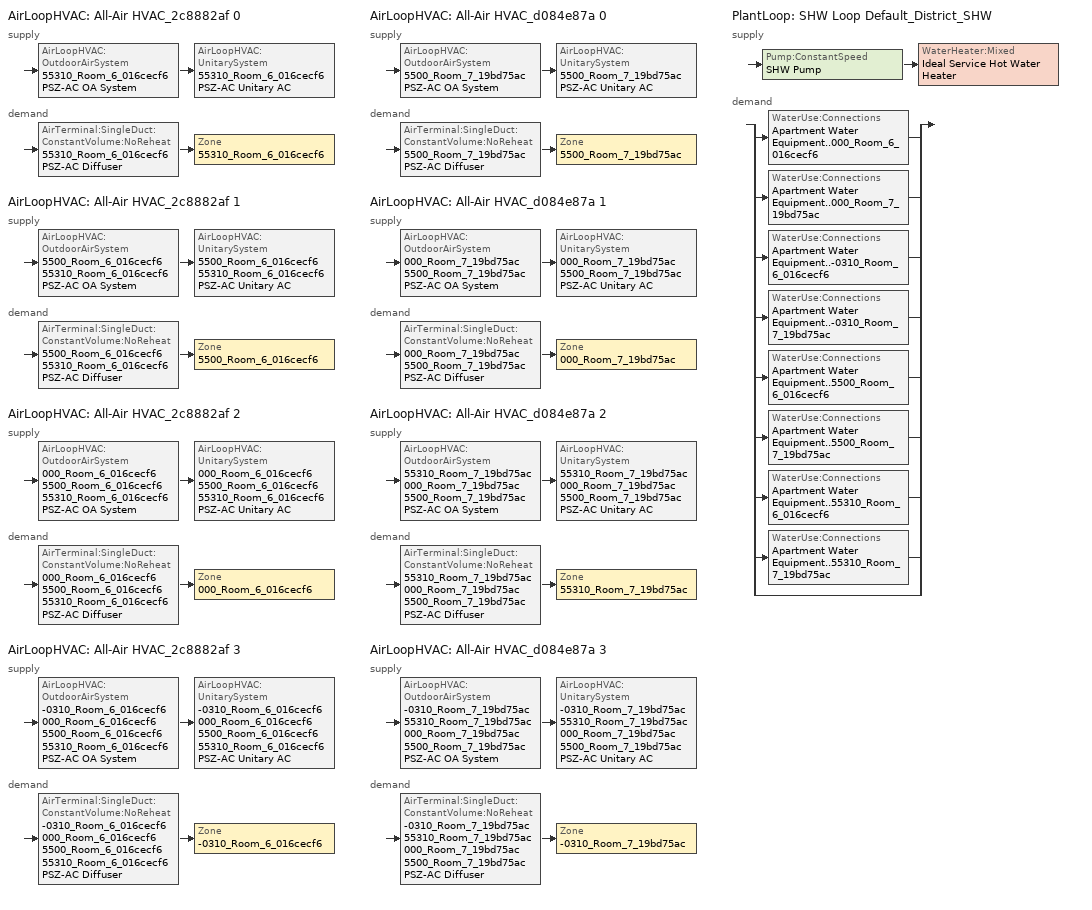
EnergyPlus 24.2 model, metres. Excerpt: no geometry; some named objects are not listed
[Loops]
AirLoopHVAC 'All-Air HVAC_2c8882af 0'
 supply: AirLoopHVAC:OutdoorAirSystem '55310_Room_6_016cecf6 PSZ-AC OA System' > AirLoopHVAC:UnitarySystem '55310_Room_6_016cecf6 PSZ-AC Unitary AC'
 demand: AirTerminal:SingleDuct:ConstantVolume:NoReheat '55310_Room_6_016cecf6 PSZ-AC Diffuser' > Zone '55310_Room_6_016cecf6'
AirLoopHVAC 'All-Air HVAC_2c8882af 1'
 supply: AirLoopHVAC:OutdoorAirSystem '5500_Room_6_016cecf6 55310_Room_6_016cecf6 PSZ-AC OA System' > AirLoopHVAC:UnitarySystem '5500_Room_6_016cecf6 55310_Room_6_016cecf6 PSZ-AC Unitary AC'
 demand: AirTerminal:SingleDuct:ConstantVolume:NoReheat '5500_Room_6_016cecf6 55310_Room_6_016cecf6 PSZ-AC Diffuser' > Zone '5500_Room_6_016cecf6'
AirLoopHVAC 'All-Air HVAC_2c8882af 2'
 supply: AirLoopHVAC:OutdoorAirSystem '000_Room_6_016cecf6 5500_Room_6_016cecf6 55310_Room_6_016cecf6 PSZ-AC OA System' > AirLoopHVAC:UnitarySystem '000_Room_6_016cecf6 5500_Room_6_016cecf6 55310_Room_6_016cecf6 PSZ-AC Unitary AC'
 demand: AirTerminal:SingleDuct:ConstantVolume:NoReheat '000_Room_6_016cecf6 5500_Room_6_016cecf6 55310_Room_6_016cecf6 PSZ-AC Diffuser' > Zone '000_Room_6_016cecf6'
AirLoopHVAC 'All-Air HVAC_2c8882af 3'
 supply: AirLoopHVAC:OutdoorAirSystem '-0310_Room_6_016cecf6 000_Room_6_016cecf6 5500_Room_6_016cecf6 55310_Room_6_016cecf6 PSZ-AC OA System' > AirLoopHVAC:UnitarySystem '-0310_Room_6_016cecf6 000_Room_6_016cecf6 5500_Room_6_016cecf6 55310_Room_6_016cecf6 PSZ-AC Unitary AC'
 demand: AirTerminal:SingleDuct:ConstantVolume:NoReheat '-0310_Room_6_016cecf6 000_Room_6_016cecf6 5500_Room_6_016cecf6 55310_Room_6_016cecf6 PSZ-AC Diffuser' > Zone '-0310_Room_6_016cecf6'
AirLoopHVAC 'All-Air HVAC_d084e87a 0'
 supply: AirLoopHVAC:OutdoorAirSystem '5500_Room_7_19bd75ac PSZ-AC OA System' > AirLoopHVAC:UnitarySystem '5500_Room_7_19bd75ac PSZ-AC Unitary AC'
 demand: AirTerminal:SingleDuct:ConstantVolume:NoReheat '5500_Room_7_19bd75ac PSZ-AC Diffuser' > Zone '5500_Room_7_19bd75ac'
AirLoopHVAC 'All-Air HVAC_d084e87a 1'
 supply: AirLoopHVAC:OutdoorAirSystem '000_Room_7_19bd75ac 5500_Room_7_19bd75ac PSZ-AC OA System' > AirLoopHVAC:UnitarySystem '000_Room_7_19bd75ac 5500_Room_7_19bd75ac PSZ-AC Unitary AC'
 demand: AirTerminal:SingleDuct:ConstantVolume:NoReheat '000_Room_7_19bd75ac 5500_Room_7_19bd75ac PSZ-AC Diffuser' > Zone '000_Room_7_19bd75ac'
AirLoopHVAC 'All-Air HVAC_d084e87a 2'
 supply: AirLoopHVAC:OutdoorAirSystem '55310_Room_7_19bd75ac 000_Room_7_19bd75ac 5500_Room_7_19bd75ac PSZ-AC OA System' > AirLoopHVAC:UnitarySystem '55310_Room_7_19bd75ac 000_Room_7_19bd75ac 5500_Room_7_19bd75ac PSZ-AC Unitary AC'
 demand: AirTerminal:SingleDuct:ConstantVolume:NoReheat '55310_Room_7_19bd75ac 000_Room_7_19bd75ac 5500_Room_7_19bd75ac PSZ-AC Diffuser' > Zone '55310_Room_7_19bd75ac'
AirLoopHVAC 'All-Air HVAC_d084e87a 3'
 supply: AirLoopHVAC:OutdoorAirSystem '-0310_Room_7_19bd75ac 55310_Room_7_19bd75ac 000_Room_7_19bd75ac 5500_Room_7_19bd75ac PSZ-AC OA System' > AirLoopHVAC:UnitarySystem '-0310_Room_7_19bd75ac 55310_Room_7_19bd75ac 000_Room_7_19bd75ac 5500_Room_7_19bd75ac PSZ-AC Unitary AC'
 demand: AirTerminal:SingleDuct:ConstantVolume:NoReheat '-0310_Room_7_19bd75ac 55310_Room_7_19bd75ac 000_Room_7_19bd75ac 5500_Room_7_19bd75ac PSZ-AC Diffuser' > Zone '-0310_Room_7_19bd75ac'
PlantLoop 'SHW Loop Default_District_SHW'
 supply: Pump:ConstantSpeed 'SHW Pump' > WaterHeater:Mixed 'Ideal Service Hot Water Heater'
 demand: split
  | WaterUse:Connections 'Apartment Water Equipment..000_Room_6_016cecf6'
  | WaterUse:Connections 'Apartment Water Equipment..000_Room_7_19bd75ac'
  | WaterUse:Connections 'Apartment Water Equipment..-0310_Room_6_016cecf6'
  | WaterUse:Connections 'Apartment Water Equipment..-0310_Room_7_19bd75ac'
  | WaterUse:Connections 'Apartment Water Equipment..5500_Room_6_016cecf6'
  | WaterUse:Connections 'Apartment Water Equipment..5500_Room_7_19bd75ac'
  | WaterUse:Connections 'Apartment Water Equipment..55310_Room_6_016cecf6'
  | WaterUse:Connections 'Apartment Water Equipment..55310_Room_7_19bd75ac'
  | bypass
[ZoneControl:Thermostat] Temperature Difference Between Cutout And Setpoint {deltaC}=0
Name | Zone or ZoneList | Control Type Schedule | Control 1
-0310_Room_6_016cecf6 Thermostat | -0310_Room_6_016cecf6 | -0310_Room_6_016cecf6 Thermostat Schedule | Setpoint_61d1de6b..-0310_Room_6_016cecf6
-0310_Room_7_19bd75ac Thermostat | -0310_Room_7_19bd75ac | -0310_Room_7_19bd75ac Thermostat Schedule | Setpoint_61d1de6b..-0310_Room_7_19bd75ac
000_Room_6_016cecf6 Thermostat | 000_Room_6_016cecf6 | 000_Room_6_016cecf6 Thermostat Schedule | Setpoint_61d1de6b..000_Room_6_016cecf6
000_Room_7_19bd75ac Thermostat | 000_Room_7_19bd75ac | 000_Room_7_19bd75ac Thermostat Schedule | Setpoint_61d1de6b..000_Room_7_19bd75ac
5500_Room_6_016cecf6 Thermostat | 5500_Room_6_016cecf6 | 5500_Room_6_016cecf6 Thermostat Schedule | Setpoint_61d1de6b..5500_Room_6_016cecf6
5500_Room_7_19bd75ac Thermostat | 5500_Room_7_19bd75ac | 5500_Room_7_19bd75ac Thermostat Schedule | Setpoint_61d1de6b..5500_Room_7_19bd75ac
55310_Room_6_016cecf6 Thermostat | 55310_Room_6_016cecf6 | 55310_Room_6_016cecf6 Thermostat Schedule | Setpoint_61d1de6b..55310_Room_6_016cecf6
55310_Room_7_19bd75ac Thermostat | 55310_Room_7_19bd75ac | 55310_Room_7_19bd75ac Thermostat Schedule | Setpoint_61d1de6b..55310_Room_7_19bd75ac
[ThermostatSetpoint:DualSetpoint] Heating Setpoint Temperature Schedule=17_heating_sch; Cooling Setpoint Temperature Schedule=17_cooling_sch
Setpoint_61d1de6b..-0310_Room_6_016cecf6; Setpoint_61d1de6b..-0310_Room_7_19bd75ac; Setpoint_61d1de6b..000_Room_6_016cecf6; Setpoint_61d1de6b..000_Room_7_19bd75ac; Setpoint_61d1de6b..5500_Room_6_016cecf6; Setpoint_61d1de6b..5500_Room_7_19bd75ac; Setpoint_61d1de6b..55310_Room_6_016cecf6; Setpoint_61d1de6b..55310_Room_7_19bd75ac
[AirTerminal:SingleDuct:ConstantVolume:NoReheat] Availability Schedule=Always On Discrete; Maximum Air Flow Rate {m3/s}=AutoSize
-0310_Room_6_016cecf6 000_Room_6_016cecf6 5500_Room_6_016cecf6 55310_Room_6_016cecf6 PSZ-AC Diffuser; -0310_Room_7_19bd75ac 55310_Room_7_19bd75ac 000_Room_7_19bd75ac 5500_Room_7_19bd75ac PSZ-AC Diffuser; 000_Room_6_016cecf6 5500_Room_6_016cecf6 55310_Room_6_016cecf6 PSZ-AC Diffuser; 000_Room_7_19bd75ac 5500_Room_7_19bd75ac PSZ-AC Diffuser; 5500_Room_6_016cecf6 55310_Room_6_016cecf6 PSZ-AC Diffuser; 5500_Room_7_19bd75ac PSZ-AC Diffuser; 55310_Room_6_016cecf6 PSZ-AC Diffuser; 55310_Room_7_19bd75ac 000_Room_7_19bd75ac 5500_Room_7_19bd75ac PSZ-AC Diffuser
[Zone equipment]
-0310_Room_6_016cecf6: -0310_Room_6_016cecf6 000_Room_6_016cecf6 5500_Room_6_016cecf6 55310_Room_6_016cecf6 PSZ-AC Diffuser
-0310_Room_7_19bd75ac: -0310_Room_7_19bd75ac 55310_Room_7_19bd75ac 000_Room_7_19bd75ac 5500_Room_7_19bd75ac PSZ-AC Diffuser
000_Room_6_016cecf6: 000_Room_6_016cecf6 5500_Room_6_016cecf6 55310_Room_6_016cecf6 PSZ-AC Diffuser
000_Room_7_19bd75ac: 000_Room_7_19bd75ac 5500_Room_7_19bd75ac PSZ-AC Diffuser
5500_Room_6_016cecf6: 5500_Room_6_016cecf6 55310_Room_6_016cecf6 PSZ-AC Diffuser
5500_Room_7_19bd75ac: 5500_Room_7_19bd75ac PSZ-AC Diffuser
55310_Room_6_016cecf6: 55310_Room_6_016cecf6 PSZ-AC Diffuser
55310_Room_7_19bd75ac: 55310_Room_7_19bd75ac 000_Room_7_19bd75ac 5500_Room_7_19bd75ac PSZ-AC Diffuser
[Sizing:Zone] Zone Cooling Design Supply Air Temperature Input Method=SupplyAirTemperature; Zone Cooling Design Supply Air Temperature {C}=12.7778; Zone Cooling Design Supply Air Temperature Difference {deltaC}=11.11; Zone Heating Design Supply Air Temperature Input Method=SupplyAirTemperature; Zone Heating Design Supply Air Temperature {C}=50; Zone Heating Design Supply Air Temperature Difference {deltaC}=11.11; Zone Cooling Design Supply Air Humidity Ratio {kgWater/kgDryAir}=0.0085; Zone Heating Design Supply Air Humidity Ratio {kgWater/kgDryAir}=0.008; Cooling Design Air Flow Method=DesignDay; Cooling Design Air Flow Rate {m3/s}=0; Cooling Minimum Air Flow per Zone Floor Area {m3/s-m2}=0.000762; Cooling Minimum Air Flow {m3/s}=0; Cooling Minimum Air Flow Fraction=0; Heating Design Air Flow Method=DesignDay; Heating Design Air Flow Rate {m3/s}=0; Heating Maximum Air Flow per Zone Floor Area {m3/s-m2}=0.002032; Heating Maximum Air Flow {m3/s}=0.141576; Heating Maximum Air Flow Fraction=0.3; Account for Dedicated Outdoor Air System=No; Zone Load Sizing Method=Sensible Load Only No Latent Load; Zone Latent Cooling Design Supply Air Humidity Ratio Input Method=HumidityRatioDifference; Zone Cooling Design Supply Air Humidity Ratio Difference {kgWater/kgDryAir}=0.005; Zone Latent Heating Design Supply Air Humidity Ratio Input Method=HumidityRatioDifference; Zone Humidification Design Supply Air Humidity Ratio Difference {kgWater/kgDryAir}=0.005; Type of Space Sum to Use=Coincident
Name | Design Specification Outdoor Air Object
-0310_Room_6_016cecf6 | -0310_Room_6_016cecf6 DSOA Space List
-0310_Room_7_19bd75ac | -0310_Room_7_19bd75ac DSOA Space List
000_Room_6_016cecf6 | 000_Room_6_016cecf6 DSOA Space List
000_Room_7_19bd75ac | 000_Room_7_19bd75ac DSOA Space List
5500_Room_6_016cecf6 | 5500_Room_6_016cecf6 DSOA Space List
5500_Room_7_19bd75ac | 5500_Room_7_19bd75ac DSOA Space List
55310_Room_6_016cecf6 | 55310_Room_6_016cecf6 DSOA Space List
55310_Room_7_19bd75ac | 55310_Room_7_19bd75ac DSOA Space List
[Controller:MechanicalVentilation] Availability Schedule=D_ResNatVentOnCZ01_Yr; Demand Controlled Ventilation=No; System Outdoor Air Method=ZoneSum; Design Specification Outdoor Air Object Name 1=Ventilation_d3ea02c9
Name | Zone or ZoneList Name 1
Controller Mechanical Ventilation 4 | -0310_Room_6_016cecf6
Controller Mechanical Ventilation 8 | -0310_Room_7_19bd75ac
Controller Mechanical Ventilation 3 | 000_Room_6_016cecf6
Controller Mechanical Ventilation 6 | 000_Room_7_19bd75ac
Controller Mechanical Ventilation 2 | 5500_Room_6_016cecf6
Controller Mechanical Ventilation 5 | 5500_Room_7_19bd75ac
Controller Mechanical Ventilation 1 | 55310_Room_6_016cecf6
Controller Mechanical Ventilation 7 | 55310_Room_7_19bd75ac
[DesignSpecification:OutdoorAir]
Ventilation_d3ea02c9: Outdoor Air Method=Sum; Outdoor Air Flow per Person {m3/s-person}=0; Outdoor Air Flow per Zone Floor Area {m3/s-m2}=0; Outdoor Air Flow per Zone {m3/s}=0.02831; Outdoor Air Flow Air Changes per Hour {1/hr}=0; Outdoor Air Schedule=D_ResNatVentOnCZ01_Yr
[DesignSpecification:OutdoorAir:SpaceList] Space Design Specification Outdoor Air Object Name 1=Ventilation_d3ea02c9
Name | Space Name 1
-0310_Room_6_016cecf6 DSOA Space List | -0310_Room_6_016cecf6_Space
-0310_Room_7_19bd75ac DSOA Space List | -0310_Room_7_19bd75ac_Space
000_Room_6_016cecf6 DSOA Space List | 000_Room_6_016cecf6_Space
000_Room_7_19bd75ac DSOA Space List | 000_Room_7_19bd75ac_Space
5500_Room_6_016cecf6 DSOA Space List | 5500_Room_6_016cecf6_Space
5500_Room_7_19bd75ac DSOA Space List | 5500_Room_7_19bd75ac_Space
55310_Room_6_016cecf6 DSOA Space List | 55310_Room_6_016cecf6_Space
55310_Room_7_19bd75ac DSOA Space List | 55310_Room_7_19bd75ac_Space
[AirLoopHVAC] Design Supply Air Flow Rate {m3/s}=AutoSize; Design Return Air Flow Fraction of Supply Air Flow=1
All-Air HVAC_2c8882af 0; All-Air HVAC_2c8882af 1; All-Air HVAC_2c8882af 2; All-Air HVAC_2c8882af 3; All-Air HVAC_d084e87a 0; All-Air HVAC_d084e87a 1; All-Air HVAC_d084e87a 2; All-Air HVAC_d084e87a 3
[Sizing:System] Type of Load to Size On=Sensible; Design Outdoor Air Flow Rate {m3/s}=Autosize; Central Heating Maximum System Air Flow Ratio=1; Preheat Design Temperature {C}=7.22222; Preheat Design Humidity Ratio {kgWater/kgDryAir}=0.008; Precool Design Temperature {C}=12.7778; Precool Design Humidity Ratio {kgWater/kgDryAir}=0.008; Central Cooling Design Supply Air Temperature {C}=12.7778; Central Heating Design Supply Air Temperature {C}=50; Type of Zone Sum to Use=Coincident; 100% Outdoor Air in Cooling=No; 100% Outdoor Air in Heating=No; Central Cooling Design Supply Air Humidity Ratio {kgWater/kgDryAir}=0.0085; Central Heating Design Supply Air Humidity Ratio {kgWater/kgDryAir}=0.008; Cooling Supply Air Flow Rate Method=DesignDay; Cooling Supply Air Flow Rate {m3/s}=0; Cooling Supply Air Flow Rate Per Floor Area {m3/s-m2}=0.00996765; Cooling Fraction of Autosized Cooling Supply Air Flow Rate=1; Cooling Supply Air Flow Rate Per Unit Cooling Capacity {m3/s-W}=3.94755e-05; Heating Supply Air Flow Rate Method=DesignDay; Heating Supply Air Flow Rate {m3/s}=0; Heating Supply Air Flow Rate Per Floor Area {m3/s-m2}=0.00996765; Heating Fraction of Autosized Heating Supply Air Flow Rate=1; Heating Fraction of Autosized Cooling Supply Air Flow Rate=1; Heating Supply Air Flow Rate Per Unit Heating Capacity {m3/s-W}=3.15882e-05; System Outdoor Air Method=ZoneSum; Zone Maximum Outdoor Air Fraction=1; Cooling Design Capacity Method=CoolingDesignCapacity; Cooling Design Capacity {W}=Autosize; Cooling Design Capacity Per Floor Area {W/m2}=234.7; Fraction of Autosized Cooling Design Capacity=1; Heating Design Capacity Method=HeatingDesignCapacity; Heating Design Capacity {W}=Autosize; Heating Design Capacity Per Floor Area {W/m2}=157; Fraction of Autosized Heating Design Capacity=1; Central Cooling Capacity Control Method=OnOff; Occupant Diversity=Autosize
All-Air HVAC_2c8882af 0; All-Air HVAC_2c8882af 1; All-Air HVAC_2c8882af 2; All-Air HVAC_2c8882af 3; All-Air HVAC_d084e87a 0; All-Air HVAC_d084e87a 1; All-Air HVAC_d084e87a 2; All-Air HVAC_d084e87a 3
[Controller:OutdoorAir] Minimum Outdoor Air Flow Rate {m3/s}=Autosize; Maximum Outdoor Air Flow Rate {m3/s}=Autosize; Economizer Control Type=NoEconomizer; Economizer Control Action Type=ModulateFlow; Economizer Maximum Limit Dry-Bulb Temperature {C}=28; Economizer Maximum Limit Enthalpy {J/kg}=64000; Lockout Type=NoLockout; Minimum Limit Type=FixedMinimum; Minimum Outdoor Air Schedule=D_ResNatVentOnCZ01_Yr; High Humidity Control=No; High Humidity Outdoor Air Flow Ratio=1; Control High Indoor Humidity Based on Outdoor Humidity Ratio=Yes; Heat Recovery Bypass Control Type=BypassWhenWithinEconomizerLimits; Economizer Operation Staging=InterlockedWithMechanicalCooling
Name | Mechanical Ventilation Controller
55310_Room_6_016cecf6 PSZ-AC OA System Controller | Controller Mechanical Ventilation 1
5500_Room_6_016cecf6 55310_Room_6_016cecf6 PSZ-AC OA System Controller | Controller Mechanical Ventilation 2
000_Room_6_016cecf6 5500_Room_6_016cecf6 55310_Room_6_016cecf6 PSZ-AC OA System Controller | Controller Mechanical Ventilation 3
-0310_Room_6_016cecf6 000_Room_6_016cecf6 5500_Room_6_016cecf6 55310_Room_6_016cecf6 PSZ-AC OA System Controller | Controller Mechanical Ventilation 4
5500_Room_7_19bd75ac PSZ-AC OA System Controller | Controller Mechanical Ventilation 5
000_Room_7_19bd75ac 5500_Room_7_19bd75ac PSZ-AC OA System Controller | Controller Mechanical Ventilation 6
55310_Room_7_19bd75ac 000_Room_7_19bd75ac 5500_Room_7_19bd75ac PSZ-AC OA System Controller | Controller Mechanical Ventilation 7
-0310_Room_7_19bd75ac 55310_Room_7_19bd75ac 000_Room_7_19bd75ac 5500_Room_7_19bd75ac PSZ-AC OA System Controller | Controller Mechanical Ventilation 8
[SetpointManager:MixedAir] Control Variable=Temperature
Name | Setpoint Node or NodeList
All-Air HVAC_2c8882af 0 Mixed Air Node OS Default SPM | All-Air HVAC_2c8882af 0 Mixed Air Node
All-Air HVAC_2c8882af 1 Mixed Air Node OS Default SPM | All-Air HVAC_2c8882af 1 Mixed Air Node
All-Air HVAC_2c8882af 2 Mixed Air Node OS Default SPM | All-Air HVAC_2c8882af 2 Mixed Air Node
All-Air HVAC_2c8882af 3 Mixed Air Node OS Default SPM | All-Air HVAC_2c8882af 3 Mixed Air Node
All-Air HVAC_d084e87a 0 Mixed Air Node OS Default SPM | All-Air HVAC_d084e87a 0 Mixed Air Node
All-Air HVAC_d084e87a 1 Mixed Air Node OS Default SPM | All-Air HVAC_d084e87a 1 Mixed Air Node
All-Air HVAC_d084e87a 2 Mixed Air Node OS Default SPM | All-Air HVAC_d084e87a 2 Mixed Air Node
All-Air HVAC_d084e87a 3 Mixed Air Node OS Default SPM | All-Air HVAC_d084e87a 3 Mixed Air Node
[AirLoopHVAC:UnitarySystem] Control Type=Load; Dehumidification Control Type=None; Availability Schedule=Always On Discrete; Fan Placement=DrawThrough; Supply Air Fan Operating Mode Schedule=Always On Discrete; DX Heating Coil Sizing Ratio=1; Use DOAS DX Cooling Coil=No; Minimum Supply Air Temperature {C}=2; Latent Load Control=SensibleOnlyLoadControl; Cooling Supply Air Flow Rate Method=SupplyAirFlowRate; Cooling Supply Air Flow Rate {m3/s}=Autosize; Heating Supply Air Flow Rate Method=SupplyAirFlowRate; Heating Supply Air Flow Rate {m3/s}=Autosize; No Load Supply Air Flow Rate Method=None; No Load Supply Air Flow Rate Control Set To Low Speed=Yes; Maximum Supply Air Temperature {C}=80; Maximum Outdoor Dry-Bulb Temperature for Supplemental Heater Operation {C}=21; Ancillary On-Cycle Electric Power {W}=0; Ancillary Off-Cycle Electric Power {W}=0
Name | Controlling Zone or Thermostat Location | Supply Fan | Heating Coil | Cooling Coil | Supplemental Heating Coil
55310_Room_6_016cecf6 PSZ-AC Unitary AC | 55310_Room_6_016cecf6 | 55310_Room_6_016cecf6 PSZ-AC Fan | 55310_Room_6_016cecf6 PSZ-AC Electric Htg Coil | 55310_Room_6_016cecf6 PSZ-AC 1spd DX AC Clg Coil | 55310_Room_6_016cecf6 PSZ-AC No Heat
5500_Room_6_016cecf6 55310_Room_6_016cecf6 PSZ-AC Unitary AC | 5500_Room_6_016cecf6 | 5500_Room_6_016cecf6 55310_Room_6_016cecf6 PSZ-AC Fan | 5500_Room_6_016cecf6 55310_Room_6_016cecf6 PSZ-AC Electric Htg Coil | 5500_Room_6_016cecf6 55310_Room_6_016cecf6 PSZ-AC 1spd DX AC Clg Coil | 5500_Room_6_016cecf6 55310_Room_6_016cecf6 PSZ-AC No Heat
000_Room_6_016cecf6 5500_Room_6_016cecf6 55310_Room_6_016cecf6 PSZ-AC Unitary AC | 000_Room_6_016cecf6 | 000_Room_6_016cecf6 5500_Room_6_016cecf6 55310_Room_6_016cecf6 PSZ-AC Fan | 000_Room_6_016cecf6 5500_Room_6_016cecf6 55310_Room_6_016cecf6 PSZ-AC Electric Htg Coil | 000_Room_6_016cecf6 5500_Room_6_016cecf6 55310_Room_6_016cecf6 PSZ-AC 1spd DX AC Clg Coil | 000_Room_6_016cecf6 5500_Room_6_016cecf6 55310_Room_6_016cecf6 PSZ-AC No Heat
-0310_Room_6_016cecf6 000_Room_6_016cecf6 5500_Room_6_016cecf6 55310_Room_6_016cecf6 PSZ-AC Unitary AC | -0310_Room_6_016cecf6 | -0310_Room_6_016cecf6 000_Room_6_016cecf6 5500_Room_6_016cecf6 55310_Room_6_016cecf6 PSZ-AC Fan | -0310_Room_6_016cecf6 000_Room_6_016cecf6 5500_Room_6_016cecf6 55310_Room_6_016cecf6 PSZ-AC Electric Htg Coil | -0310_Room_6_016cecf6 000_Room_6_016cecf6 5500_Room_6_016cecf6 55310_Room_6_016cecf6 PSZ-AC 1spd DX AC Clg Coil | -0310_Room_6_016cecf6 000_Room_6_016cecf6 5500_Room_6_016cecf6 55310_Room_6_016cecf6 PSZ-AC No Heat
5500_Room_7_19bd75ac PSZ-AC Unitary AC | 5500_Room_7_19bd75ac | 5500_Room_7_19bd75ac PSZ-AC Fan | 5500_Room_7_19bd75ac PSZ-AC Electric Htg Coil | 5500_Room_7_19bd75ac PSZ-AC 1spd DX AC Clg Coil | 5500_Room_7_19bd75ac PSZ-AC No Heat
000_Room_7_19bd75ac 5500_Room_7_19bd75ac PSZ-AC Unitary AC | 000_Room_7_19bd75ac | 000_Room_7_19bd75ac 5500_Room_7_19bd75ac PSZ-AC Fan | 000_Room_7_19bd75ac 5500_Room_7_19bd75ac PSZ-AC Electric Htg Coil | 000_Room_7_19bd75ac 5500_Room_7_19bd75ac PSZ-AC 1spd DX AC Clg Coil | 000_Room_7_19bd75ac 5500_Room_7_19bd75ac PSZ-AC No Heat
55310_Room_7_19bd75ac 000_Room_7_19bd75ac 5500_Room_7_19bd75ac PSZ-AC Unitary AC | 55310_Room_7_19bd75ac | 55310_Room_7_19bd75ac 000_Room_7_19bd75ac 5500_Room_7_19bd75ac PSZ-AC Fan | 55310_Room_7_19bd75ac 000_Room_7_19bd75ac 5500_Room_7_19bd75ac PSZ-AC Electric Htg Coil | 55310_Room_7_19bd75ac 000_Room_7_19bd75ac 5500_Room_7_19bd75ac PSZ-AC 1spd DX AC Clg Coil | 55310_Room_7_19bd75ac 000_Room_7_19bd75ac 5500_Room_7_19bd75ac PSZ-AC No Heat
-0310_Room_7_19bd75ac 55310_Room_7_19bd75ac 000_Room_7_19bd75ac 5500_Room_7_19bd75ac PSZ-AC Unitary AC | -0310_Room_7_19bd75ac | -0310_Room_7_19bd75ac 55310_Room_7_19bd75ac 000_Room_7_19bd75ac 5500_Room_7_19bd75ac PSZ-AC Fan | -0310_Room_7_19bd75ac 55310_Room_7_19bd75ac 000_Room_7_19bd75ac 5500_Room_7_19bd75ac PSZ-AC Electric Htg Coil | -0310_Room_7_19bd75ac 55310_Room_7_19bd75ac 000_Room_7_19bd75ac 5500_Room_7_19bd75ac PSZ-AC 1spd DX AC Clg Coil | -0310_Room_7_19bd75ac 55310_Room_7_19bd75ac 000_Room_7_19bd75ac 5500_Room_7_19bd75ac PSZ-AC No Heat
[Fan:OnOff] Availability Schedule=Always On Discrete; Fan Total Efficiency=0.54; Pressure Rise {Pa}=622.099; Maximum Flow Rate {m3/s}=Autosize; Motor Efficiency=0.9; Motor In Airstream Fraction=1
Name | Fan Power Ratio Function of Speed Ratio Curve | Fan Efficiency Ratio Function of Speed Ratio Curve
55310_Room_6_016cecf6 PSZ-AC Fan | Fan On Off Power Curve | Fan On Off Efficiency Curve
5500_Room_6_016cecf6 55310_Room_6_016cecf6 PSZ-AC Fan | Fan On Off Power Curve 1 | Fan On Off Efficiency Curve 1
000_Room_6_016cecf6 5500_Room_6_016cecf6 55310_Room_6_016cecf6 PSZ-AC Fan | Fan On Off Power Curve 2 | Fan On Off Efficiency Curve 2
-0310_Room_6_016cecf6 000_Room_6_016cecf6 5500_Room_6_016cecf6 55310_Room_6_016cecf6 PSZ-AC Fan | Fan On Off Power Curve 3 | Fan On Off Efficiency Curve 3
5500_Room_7_19bd75ac PSZ-AC Fan | Fan On Off Power Curve 4 | Fan On Off Efficiency Curve 4
000_Room_7_19bd75ac 5500_Room_7_19bd75ac PSZ-AC Fan | Fan On Off Power Curve 5 | Fan On Off Efficiency Curve 5
55310_Room_7_19bd75ac 000_Room_7_19bd75ac 5500_Room_7_19bd75ac PSZ-AC Fan | Fan On Off Power Curve 6 | Fan On Off Efficiency Curve 6
-0310_Room_7_19bd75ac 55310_Room_7_19bd75ac 000_Room_7_19bd75ac 5500_Room_7_19bd75ac PSZ-AC Fan | Fan On Off Power Curve 7 | Fan On Off Efficiency Curve 7
[Coil:Heating:Electric] Efficiency=1
Name | Availability Schedule | Nominal Capacity {W}
55310_Room_6_016cecf6 PSZ-AC Electric Htg Coil; 5500_Room_6_016cecf6 55310_Room_6_016cecf6 PSZ-AC Electric Htg Coil; 000_Room_6_016cecf6 5500_Room_6_016cecf6 55310_Room_6_016cecf6 PSZ-AC Electric Htg Coil; -0310_Room_6_016cecf6 000_Room_6_016cecf6 5500_Room_6_016cecf6 55310_Room_6_016cecf6 PSZ-AC Electric Htg Coil; 5500_Room_7_19bd75ac PSZ-AC Electric Htg Coil; 000_Room_7_19bd75ac 5500_Room_7_19bd75ac PSZ-AC Electric Htg Coil; 55310_Room_7_19bd75ac 000_Room_7_19bd75ac 5500_Room_7_19bd75ac PSZ-AC Electric Htg Coil; -0310_Room_7_19bd75ac 55310_Room_7_19bd75ac 000_Room_7_19bd75ac 5500_Room_7_19bd75ac PSZ-AC Electric Htg Coil | Always On Discrete | Autosize
55310_Room_6_016cecf6 PSZ-AC No Heat; 5500_Room_6_016cecf6 55310_Room_6_016cecf6 PSZ-AC No Heat; 000_Room_6_016cecf6 5500_Room_6_016cecf6 55310_Room_6_016cecf6 PSZ-AC No Heat; -0310_Room_6_016cecf6 000_Room_6_016cecf6 5500_Room_6_016cecf6 55310_Room_6_016cecf6 PSZ-AC No Heat; 5500_Room_7_19bd75ac PSZ-AC No Heat; 000_Room_7_19bd75ac 5500_Room_7_19bd75ac PSZ-AC No Heat; 55310_Room_7_19bd75ac 000_Room_7_19bd75ac 5500_Room_7_19bd75ac PSZ-AC No Heat; -0310_Room_7_19bd75ac 55310_Room_7_19bd75ac 000_Room_7_19bd75ac 5500_Room_7_19bd75ac PSZ-AC No Heat | Always Off Discrete | 0
[Coil:Cooling:DX:SingleSpeed] Availability Schedule=Always On Discrete; Gross Rated Total Cooling Capacity {W}=Autosize; Gross Rated Sensible Heat Ratio=Autosize; Gross Rated Cooling COP {W/W}=3; Rated Air Flow Rate {m3/s}=Autosize; Rated Evaporator Fan Power Per Volume Flow Rate 2017 {W/(m3/s)}=773.3; Rated Evaporator Fan Power Per Volume Flow Rate 2023 {W/(m3/s)}=934.4; Minimum Outdoor Dry-Bulb Temperature for Compressor Operation {C}=-25; Nominal Time for Condensate Removal to Begin {s}=0; Ratio of Initial Moisture Evaporation Rate and Steady State Latent Capacity=0; Maximum Cycling Rate {cycles/hr}=0; Latent Capacity Time Constant {s}=0; Condenser Type=AirCooled; Evaporative Condenser Effectiveness=0.9; Evaporative Condenser Air Flow Rate {m3/s}=Autosize; Evaporative Condenser Pump Rated Power Consumption {W}=Autosize; Crankcase Heater Capacity {W}=0; Maximum Outdoor Dry-Bulb Temperature for Crankcase Heater Operation {C}=10; Basin Heater Capacity {W/K}=0; Basin Heater Setpoint Temperature {C}=2
Name | Total Cooling Capacity Function of Temperature Curve | Total Cooling Capacity Function of Flow Fraction Curve | Energy Input Ratio Function of Temperature Curve | Energy Input Ratio Function of Flow Fraction Curve | Part Load Fraction Correlation Curve
55310_Room_6_016cecf6 PSZ-AC 1spd DX AC Clg Coil | Curve Biquadratic 3 | Curve Quadratic 4 | Curve Biquadratic 4 | Curve Quadratic 5 | Curve Quadratic 6
5500_Room_6_016cecf6 55310_Room_6_016cecf6 PSZ-AC 1spd DX AC Clg Coil | Curve Biquadratic 7 | Curve Quadratic 10 | Curve Biquadratic 8 | Curve Quadratic 11 | Curve Quadratic 12
000_Room_6_016cecf6 5500_Room_6_016cecf6 55310_Room_6_016cecf6 PSZ-AC 1spd DX AC Clg Coil | Curve Biquadratic 11 | Curve Quadratic 16 | Curve Biquadratic 12 | Curve Quadratic 17 | Curve Quadratic 18
-0310_Room_6_016cecf6 000_Room_6_016cecf6 5500_Room_6_016cecf6 55310_Room_6_016cecf6 PSZ-AC 1spd DX AC Clg Coil | Curve Biquadratic 15 | Curve Quadratic 22 | Curve Biquadratic 16 | Curve Quadratic 23 | Curve Quadratic 24
5500_Room_7_19bd75ac PSZ-AC 1spd DX AC Clg Coil | Curve Biquadratic 19 | Curve Quadratic 28 | Curve Biquadratic 20 | Curve Quadratic 29 | Curve Quadratic 30
000_Room_7_19bd75ac 5500_Room_7_19bd75ac PSZ-AC 1spd DX AC Clg Coil | Curve Biquadratic 23 | Curve Quadratic 34 | Curve Biquadratic 24 | Curve Quadratic 35 | Curve Quadratic 36
55310_Room_7_19bd75ac 000_Room_7_19bd75ac 5500_Room_7_19bd75ac PSZ-AC 1spd DX AC Clg Coil | Curve Biquadratic 27 | Curve Quadratic 40 | Curve Biquadratic 28 | Curve Quadratic 41 | Curve Quadratic 42
-0310_Room_7_19bd75ac 55310_Room_7_19bd75ac 000_Room_7_19bd75ac 5500_Room_7_19bd75ac PSZ-AC 1spd DX AC Clg Coil | Curve Biquadratic 31 | Curve Quadratic 46 | Curve Biquadratic 32 | Curve Quadratic 47 | Curve Quadratic 48
[SetpointManager:SingleZone:Reheat] Control Variable=Temperature; Minimum Supply Air Temperature {C}=12.7778; Maximum Supply Air Temperature {C}=50
Name | Control Zone | Setpoint Node or NodeList
55310_Room_6_016cecf6 Setpoint Manager SZ Reheat | 55310_Room_6_016cecf6 | All-Air HVAC_2c8882af 0 Supply Outlet Node
5500_Room_6_016cecf6 Setpoint Manager SZ Reheat | 5500_Room_6_016cecf6 | All-Air HVAC_2c8882af 1 Supply Outlet Node
000_Room_6_016cecf6 Setpoint Manager SZ Reheat | 000_Room_6_016cecf6 | All-Air HVAC_2c8882af 2 Supply Outlet Node
-0310_Room_6_016cecf6 Setpoint Manager SZ Reheat | -0310_Room_6_016cecf6 | All-Air HVAC_2c8882af 3 Supply Outlet Node
5500_Room_7_19bd75ac Setpoint Manager SZ Reheat | 5500_Room_7_19bd75ac | All-Air HVAC_d084e87a 0 Supply Outlet Node
000_Room_7_19bd75ac Setpoint Manager SZ Reheat | 000_Room_7_19bd75ac | All-Air HVAC_d084e87a 1 Supply Outlet Node
55310_Room_7_19bd75ac Setpoint Manager SZ Reheat | 55310_Room_7_19bd75ac | All-Air HVAC_d084e87a 2 Supply Outlet Node
-0310_Room_7_19bd75ac Setpoint Manager SZ Reheat | -0310_Room_7_19bd75ac | All-Air HVAC_d084e87a 3 Supply Outlet Node
[PlantLoop]
SHW Loop Default_District_SHW: Fluid Type=Water; Plant Equipment Operation Scheme=SHW Loop Default_District_SHW Operation Schemes; Maximum Loop Temperature {C}=40.55; Minimum Loop Temperature {C}=10; Maximum Loop Flow Rate {m3/s}=Autosize; Minimum Loop Flow Rate {m3/s}=0; Plant Loop Volume {m3}=Autocalculate; Load Distribution Scheme=Optimal; Plant Loop Demand Calculation Scheme=SingleSetpoint; Common Pipe Simulation=None
[Sizing:Plant]
SHW Loop Default_District_SHW: Loop Type=Heating; Design Loop Exit Temperature {C}=40.55; Loop Design Temperature Difference {deltaC}=5; Sizing Option=NonCoincident; Zone Timesteps in Averaging Window=1; Coincident Sizing Factor Mode=None
[Pump:ConstantSpeed]
SHW Pump: Design Flow Rate {m3/s}=Autosize; Design Pump Head {Pa}=29891; Design Power Consumption {W}=Autosize; Motor Efficiency=0.9; Fraction of Motor Inefficiencies to Fluid Stream=0; Pump Control Type=Intermittent; Design Power Sizing Method=PowerPerFlowPerPressure; Design Electric Power per Unit Flow Rate {W/(m3/s)}=348701.1; Design Shaft Power per Unit Flow Rate per Unit Head {W-s/m3-Pa}=1.28205
[WaterHeater:Mixed]
Ideal Service Hot Water Heater: Tank Volume {m3}=0; Setpoint Temperature Schedule=Schedule Ruleset 2; Deadband Temperature Difference {deltaC}=2; Maximum Temperature Limit {C}=82.22; Heater Control Type=Modulate; Heater Maximum Capacity {W}=1000000; Heater Ignition Minimum Flow Rate {m3/s}=0; Heater Ignition Delay {s}=0; Heater Fuel Type=DistrictHeatingWater; Heater Thermal Efficiency=1; Off Cycle Parasitic Fuel Consumption Rate {W}=20; Off Cycle Parasitic Fuel Type=DistrictHeatingWater; Off Cycle Parasitic Heat Fraction to Tank=0.8; On Cycle Parasitic Fuel Consumption Rate {W}=0; On Cycle Parasitic Fuel Type=DistrictHeatingWater; On Cycle Parasitic Heat Fraction to Tank=0; Ambient Temperature Indicator=Schedule; Ambient Temperature Schedule=22C Ambient Condition; Off Cycle Loss Coefficient to Ambient Temperature {W/K}=0; Off Cycle Loss Fraction to Zone=1; On Cycle Loss Coefficient to Ambient Temperature {W/K}=0; On Cycle Loss Fraction to Zone=1; Use Side Effectiveness=1; Source Side Effectiveness=1; Use Side Design Flow Rate {m3/s}=Autosize; Source Side Design Flow Rate {m3/s}=Autosize; Indirect Water Heating Recovery Time {hr}=1.5; Source Side Flow Control Mode=IndirectHeatPrimarySetpoint
[WaterHeater:Sizing]
Ideal Service Hot Water Heater: Design Mode=PeakDraw; Time Storage Can Meet Peak Draw {hr}=0.538503; Time for Tank Recovery {hr}=0; Nominal Tank Volume for Autosizing Plant Connections {m3}=1
[WaterUse:Connections] Hot Water Supply Temperature Schedule=40.55C Hot Water; Drain Water Heat Exchanger Type=None; Drain Water Heat Exchanger Destination=Plant
Name | Water Use Equipment Name 1
Apartment Water Equipment..000_Room_6_016cecf6 | Apartment Water Equipment..000_Room_6_016cecf6
Apartment Water Equipment..000_Room_7_19bd75ac | Apartment Water Equipment..000_Room_7_19bd75ac
Apartment Water Equipment..-0310_Room_6_016cecf6 | Apartment Water Equipment..-0310_Room_6_016cecf6
Apartment Water Equipment..-0310_Room_7_19bd75ac | Apartment Water Equipment..-0310_Room_7_19bd75ac
Apartment Water Equipment..5500_Room_6_016cecf6 | Apartment Water Equipment..5500_Room_6_016cecf6
Apartment Water Equipment..5500_Room_7_19bd75ac | Apartment Water Equipment..5500_Room_7_19bd75ac
Apartment Water Equipment..55310_Room_6_016cecf6 | Apartment Water Equipment..55310_Room_6_016cecf6
Apartment Water Equipment..55310_Room_7_19bd75ac | Apartment Water Equipment..55310_Room_7_19bd75ac
[WaterUse:Equipment] Peak Flow Rate {m3/s}=2.5e-06; Flow Rate Fraction Schedule=MidriseApartment Apartment DHW; Target Temperature Schedule=40.55C Hot Water; Sensible Fraction Schedule=0.0 Hot Water Sensible Fraction; Latent Fraction Schedule=0.05 Hot Water Latent Fraction
Apartment Water Equipment..000_Room_6_016cecf6; Apartment Water Equipment..000_Room_7_19bd75ac; Apartment Water Equipment..-0310_Room_6_016cecf6; Apartment Water Equipment..-0310_Room_7_19bd75ac; Apartment Water Equipment..5500_Room_6_016cecf6; Apartment Water Equipment..5500_Room_7_19bd75ac; Apartment Water Equipment..55310_Room_6_016cecf6; Apartment Water Equipment..55310_Room_7_19bd75ac
[PlantEquipmentOperationSchemes]
SHW Loop Default_District_SHW Operation Schemes: Control Scheme Object Type 1=PlantEquipmentOperation:HeatingLoad; Control Scheme Name 1=SHW Loop Default_District_SHW Heating Operation Scheme; Control Scheme Schedule Name 1=Always On Discrete
[PlantEquipmentOperation:HeatingLoad]
SHW Loop Default_District_SHW Heating Operation Scheme: Load Range Lower Limit 1 {W}=0; Load Range Upper Limit 1 {W}=1000000000; Range Equipment List Name 1=SHW Loop Default_District_SHW Heating Equipment List
[PlantEquipmentList]
SHW Loop Default_District_SHW Heating Equipment List: WaterHeater:Mixed, Ideal Service Hot Water Heater
[SetpointManager:Scheduled]
Setpoint Manager Scheduled 1: Control Variable=Temperature; Schedule=40.55C Hot Water
[Schedule:Day:Interval]
INTERMITTENT_Day Schedule: No, 08:00, 0, 18:00, 1, 24:00, 0
17_heating_sch_Day Schedule: No, 24:00, 20
17_cooling_sch_Day Schedule: No, 24:00, 25
D_ResNatVentOnCZ01_Yr_Default; {f9099be2-c6f0-4ee8-a3b3-f9ea6001502f}; {c03830bb-cb9e-45b7-b130-c5efe8c6fb1a}; {3183cc08-868d-4fc4-8eec-4e617a524d9e}; Schedule Day 2: No, 24:00, 0
MidriseApartment Apartment DHW_Default; {9ef58df3-6d35-43d3-a2dc-f8e455761af9}; {c028da59-9c38-4eba-bb0b-e8064d8e3089}: No, 01:00, 0.08, 02:00, 0.04, 04:00, 0.01, 05:00, 0.04, 06:00, 0.27, 07:00, 0.94, 08:00, 1, 09:00, 0.96, 10:00, 0.84, 11:00, 0.76, 12:00, 0.61, 13:00, 0.53, 14:00, 0.47, 15:00, 0.41, 16:00, 0.47, 17:00, 0.55, 18:00, 0.73, 19:00, 0.86, 20:00, 0.82, 21:00, 0.75, 22:00, 0.61, 23:00, 0.53, 24:00, 0.29
Schedule Day 3: No, 24:00, 0.05
Schedule Day 4: No, 24:00, 40.55
Schedule Day 6: No, 24:00, 60
Schedule Day 7: No, 24:00, 22
[Schedule:Week:Daily]
INTERMITTENT Week Rule - Jan1-Dec31: INTERMITTENT_Day Schedule, INTERMITTENT_Day Schedule, INTERMITTENT_Day Schedule, INTERMITTENT_Day Schedule, INTERMITTENT_Day Schedule, INTERMITTENT_Day Schedule, INTERMITTENT_Day Schedule, INTERMITTENT_Day Schedule, INTERMITTENT_Day Schedule, INTERMITTENT_Day Schedule, INTERMITTENT_Day Schedule, INTERMITTENT_Day Schedule
17_heating_sch Week Rule - Jan1-Dec31: 17_heating_sch_Day Schedule, 17_heating_sch_Day Schedule, 17_heating_sch_Day Schedule, 17_heating_sch_Day Schedule, 17_heating_sch_Day Schedule, 17_heating_sch_Day Schedule, 17_heating_sch_Day Schedule, 17_heating_sch_Day Schedule, 17_heating_sch_Day Schedule, 17_heating_sch_Day Schedule, 17_heating_sch_Day Schedule, 17_heating_sch_Day Schedule
17_cooling_sch Week Rule - Jan1-Dec31: 17_cooling_sch_Day Schedule, 17_cooling_sch_Day Schedule, 17_cooling_sch_Day Schedule, 17_cooling_sch_Day Schedule, 17_cooling_sch_Day Schedule, 17_cooling_sch_Day Schedule, 17_cooling_sch_Day Schedule, 17_cooling_sch_Day Schedule, 17_cooling_sch_Day Schedule, 17_cooling_sch_Day Schedule, 17_cooling_sch_Day Schedule, 17_cooling_sch_Day Schedule
D_ResNatVentOnCZ01_Yr Week Rule - Jan1-Dec31: D_ResNatVentOnCZ01_Yr_Default, D_ResNatVentOnCZ01_Yr_Default, D_ResNatVentOnCZ01_Yr_Default, D_ResNatVentOnCZ01_Yr_Default, D_ResNatVentOnCZ01_Yr_Default, D_ResNatVentOnCZ01_Yr_Default, D_ResNatVentOnCZ01_Yr_Default, {3183cc08-868d-4fc4-8eec-4e617a524d9e}, {f9099be2-c6f0-4ee8-a3b3-f9ea6001502f}, {c03830bb-cb9e-45b7-b130-c5efe8c6fb1a}, D_ResNatVentOnCZ01_Yr_Default, D_ResNatVentOnCZ01_Yr_Default
0.0 Hot Water Sensible Fraction Week Rule - Jan1-Dec31: Schedule Day 2, Schedule Day 2, Schedule Day 2, Schedule Day 2, Schedule Day 2, Schedule Day 2, Schedule Day 2, Schedule Day 2, Schedule Day 2, Schedule Day 2, Schedule Day 2, Schedule Day 2
0.05 Hot Water Latent Fraction Week Rule - Jan1-Dec31: Schedule Day 3, Schedule Day 3, Schedule Day 3, Schedule Day 3, Schedule Day 3, Schedule Day 3, Schedule Day 3, Schedule Day 3, Schedule Day 3, Schedule Day 3, Schedule Day 3, Schedule Day 3
22C Ambient Condition Week Rule - Jan1-Dec31: Schedule Day 7, Schedule Day 7, Schedule Day 7, Schedule Day 7, Schedule Day 7, Schedule Day 7, Schedule Day 7, Schedule Day 7, Schedule Day 7, Schedule Day 7, Schedule Day 7, Schedule Day 7
40.55C Hot Water Week Rule - Jan1-Dec31: Schedule Day 4, Schedule Day 4, Schedule Day 4, Schedule Day 4, Schedule Day 4, Schedule Day 4, Schedule Day 4, Schedule Day 4, Schedule Day 4, Schedule Day 4, Schedule Day 4, Schedule Day 4
MidriseApartment Apartment DHW Week Rule - Jan1-Dec31: MidriseApartment Apartment DHW_Default, MidriseApartment Apartment DHW_Default, MidriseApartment Apartment DHW_Default, MidriseApartment Apartment DHW_Default, MidriseApartment Apartment DHW_Default, MidriseApartment Apartment DHW_Default, MidriseApartment Apartment DHW_Default, MidriseApartment Apartment DHW_Default, {c028da59-9c38-4eba-bb0b-e8064d8e3089}, {9ef58df3-6d35-43d3-a2dc-f8e455761af9}, MidriseApartment Apartment DHW_Default, MidriseApartment Apartment DHW_Default
Schedule Ruleset 2 Week Rule - Jan1-Dec31: Schedule Day 6, Schedule Day 6, Schedule Day 6, Schedule Day 6, Schedule Day 6, Schedule Day 6, Schedule Day 6, Schedule Day 6, Schedule Day 6, Schedule Day 6, Schedule Day 6, Schedule Day 6
[Schedule:Year]
INTERMITTENT: INTERMITTENT Week Rule - Jan1-Dec31, 1, 1, 12, 31
17_heating_sch: 17_heating_sch Week Rule - Jan1-Dec31, 1, 1, 12, 31
17_cooling_sch: 17_cooling_sch Week Rule - Jan1-Dec31, 1, 1, 12, 31
D_ResNatVentOnCZ01_Yr: D_ResNatVentOnCZ01_Yr Week Rule - Jan1-Dec31, 1, 1, 12, 31
0.0 Hot Water Sensible Fraction: 0.0 Hot Water Sensible Fraction Week Rule - Jan1-Dec31, 1, 1, 12, 31
0.05 Hot Water Latent Fraction: 0.05 Hot Water Latent Fraction Week Rule - Jan1-Dec31, 1, 1, 12, 31
22C Ambient Condition: 22C Ambient Condition Week Rule - Jan1-Dec31, 1, 1, 12, 31
40.55C Hot Water: 40.55C Hot Water Week Rule - Jan1-Dec31, 1, 1, 12, 31
MidriseApartment Apartment DHW: MidriseApartment Apartment DHW Week Rule - Jan1-Dec31, 1, 1, 12, 31
Schedule Ruleset 2: Schedule Ruleset 2 Week Rule - Jan1-Dec31, 1, 1, 12, 31
[Schedule:Compact]
-0310_Room_6_016cecf6 Thermostat Schedule; -0310_Room_7_19bd75ac Thermostat Schedule; 000_Room_6_016cecf6 Thermostat Schedule; 000_Room_7_19bd75ac Thermostat Schedule; 5500_Room_6_016cecf6 Thermostat Schedule; 5500_Room_7_19bd75ac Thermostat Schedule; 55310_Room_6_016cecf6 Thermostat Schedule; 55310_Room_7_19bd75ac Thermostat Schedule: Through: 12/31, For: AllDays, Until: 24:00, 4
[Schedule:Constant]
Name | Hourly Value
Always On Discrete | 1
Always Off Discrete | 0
[Curve:Exponent] Coefficient1 Constant=1; Coefficient2 Constant=0; Coefficient3 Constant=0; Minimum Value of x {BasedOnField A2}=0; Maximum Value of x {BasedOnField A2}=1
Fan On Off Power Curve; Fan On Off Power Curve 1; Fan On Off Power Curve 2; Fan On Off Power Curve 3; Fan On Off Power Curve 4; Fan On Off Power Curve 5; Fan On Off Power Curve 6; Fan On Off Power Curve 7
[Curve:Cubic] Coefficient1 Constant=1; Coefficient2 x=0; Coefficient3 x**2=0; Coefficient4 x**3=0; Minimum Value of x {BasedOnField A2}=0; Maximum Value of x {BasedOnField A2}=1
Fan On Off Efficiency Curve; Fan On Off Efficiency Curve 1; Fan On Off Efficiency Curve 2; Fan On Off Efficiency Curve 3; Fan On Off Efficiency Curve 4; Fan On Off Efficiency Curve 5; Fan On Off Efficiency Curve 6; Fan On Off Efficiency Curve 7
[Curve:Biquadratic] Minimum Value of x {BasedOnField A2}=-100; Maximum Value of x {BasedOnField A2}=100; Minimum Value of y {BasedOnField A3}=-100; Maximum Value of y {BasedOnField A3}=100
Name | Coefficient1 Constant | Coefficient2 x | Coefficient3 x**2 | Coefficient4 y | Coefficient5 y**2 | Coefficient6 x*y
Curve Biquadratic 3; Curve Biquadratic 7; Curve Biquadratic 11; Curve Biquadratic 15; Curve Biquadratic 19; Curve Biquadratic 23; Curve Biquadratic 27; Curve Biquadratic 31 | 0.971212 | -0.0152755 | 0.00144345 | -0.00039321 | -6.8364e-06 | -0.000290596
Curve Biquadratic 4; Curve Biquadratic 8; Curve Biquadratic 12; Curve Biquadratic 16; Curve Biquadratic 20; Curve Biquadratic 24; Curve Biquadratic 28; Curve Biquadratic 32 | 0.286871 | 0.0239022 | -0.000810648 | 0.0134585 | 0.000338936 | -0.000487004
[Curve:Quadratic]
Name | Coefficient1 Constant | Coefficient2 x | Coefficient3 x**2 | Minimum Value of x {BasedOnField A2} | Maximum Value of x {BasedOnField A2} | Minimum Curve Output {BasedOnField A3} | Maximum Curve Output {BasedOnField A3}
Curve Quadratic 4; Curve Quadratic 5; Curve Quadratic 10; Curve Quadratic 11; Curve Quadratic 16; Curve Quadratic 17; Curve Quadratic 22; Curve Quadratic 23; Curve Quadratic 28; Curve Quadratic 29; Curve Quadratic 34; Curve Quadratic 35; Curve Quadratic 40; Curve Quadratic 41; Curve Quadratic 46; Curve Quadratic 47 | 1 | 0 | 0 | -100 | 100
Curve Quadratic 6; Curve Quadratic 12; Curve Quadratic 18; Curve Quadratic 24; Curve Quadratic 30; Curve Quadratic 36; Curve Quadratic 42; Curve Quadratic 48 | 0.909496 | 0.0986477 | -0.00819488 | 0 | 1 | 0.7 | 1
